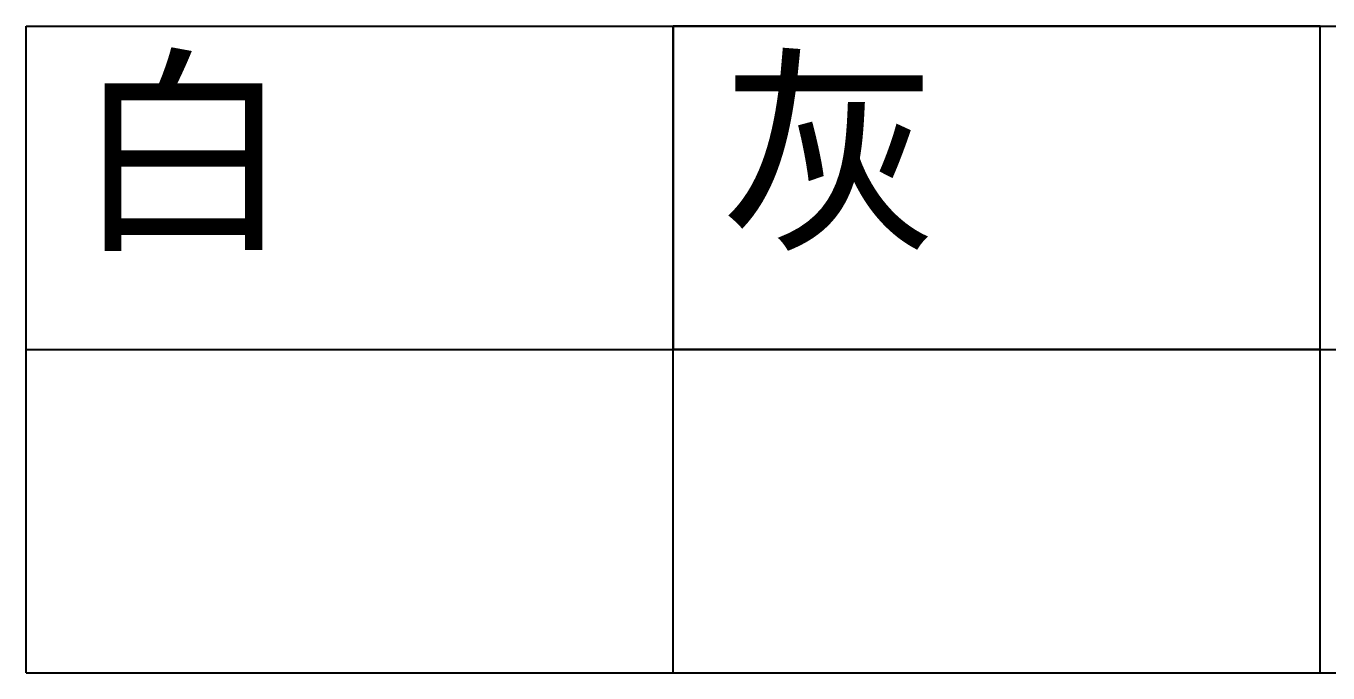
# Model space of a CAD drawing. Extents: x 10 to 297, y 3 to 207.
# Drawn here: x 105.26 to 145.51, y 84.12 to 104.12 of the extents above; entities that cross this region are included whole.
import ezdxf

# ---------------------------------------------------------------- set-up
doc = ezdxf.new("R2010")
doc.units = 0
doc.layers.add('標尺寸層', color=3, linetype='CONTINUOUS')
doc.styles.add('CNS', font='romanc.shx', dxfattribs={"bigfont": 'chineset.shx'})

msp = doc.modelspace()

# ---------------------------------------------------------------- linework, layer by layer
at = {"layer": '標尺寸層', "color": 7}
for p, q in [((105.261, 94.121), (105.261, 104.121)), ((105.261, 104.121), (125.261, 104.121)), ((105.261, 104.121), (125.261, 104.121)), ((125.261, 104.121), (125.261, 94.121)), ((125.261, 94.121), (125.261, 104.121)), ((145.261, 104.121), (125.261, 104.121)), ((125.261, 104.121), (145.261, 104.121)), ((125.261, 104.121), (145.261, 104.121)), ((145.261, 94.121), (145.261, 104.121)), ((145.261, 104.121), (165.261, 104.121)), ((145.261, 104.121), (165.261, 104.121)), ((145.261, 104.121), (165.261, 104.121)), ((105.261, 94.121), (125.261, 94.121)), ((105.261, 94.121), (125.261, 94.121)), ((105.261, 84.121), (105.261, 94.121)), ((105.261, 94.121), (125.261, 94.121)), ((105.261, 94.121), (125.261, 94.121)), ((145.261, 94.121), (125.261, 94.121)), ((125.261, 94.121), (145.261, 94.121)), ((125.261, 94.121), (145.261, 94.121)), ((125.261, 84.121), (125.261, 94.121)), ((145.261, 94.121), (125.261, 94.121)), ((125.261, 94.121), (145.261, 94.121)), ((125.261, 94.121), (145.261, 94.121)), ((145.261, 94.121), (165.261, 94.121)), ((145.261, 94.121), (165.261, 94.121)), ((145.261, 84.121), (145.261, 94.121)), ((145.261, 94.121), (165.261, 94.121)), ((145.261, 94.121), (165.261, 94.121)), ((105.261, 84.121), (125.261, 84.121)), ((125.261, 84.121), (145.261, 84.121)), ((145.261, 84.121), (165.261, 84.121))]:
    msp.add_line(p, q, dxfattribs=at)

# ---------------------------------------------------------------- texts
at = {"layer": '標尺寸層', "color": 7, "char_height": 5, "width": 8.76261, "attachment_point": 1, "style": 'CNS'}
for s, insert in [('{\\fMingLiU|b0|i0|c136|p49;白}', (106.711, 102.709)), ('{\\fMingLiU|b0|i0|c136|p49;灰}', (126.711, 102.709))]:
    msp.add_mtext(s, dxfattribs=dict(at, insert=insert))

doc.saveas('drawing.dxf')
